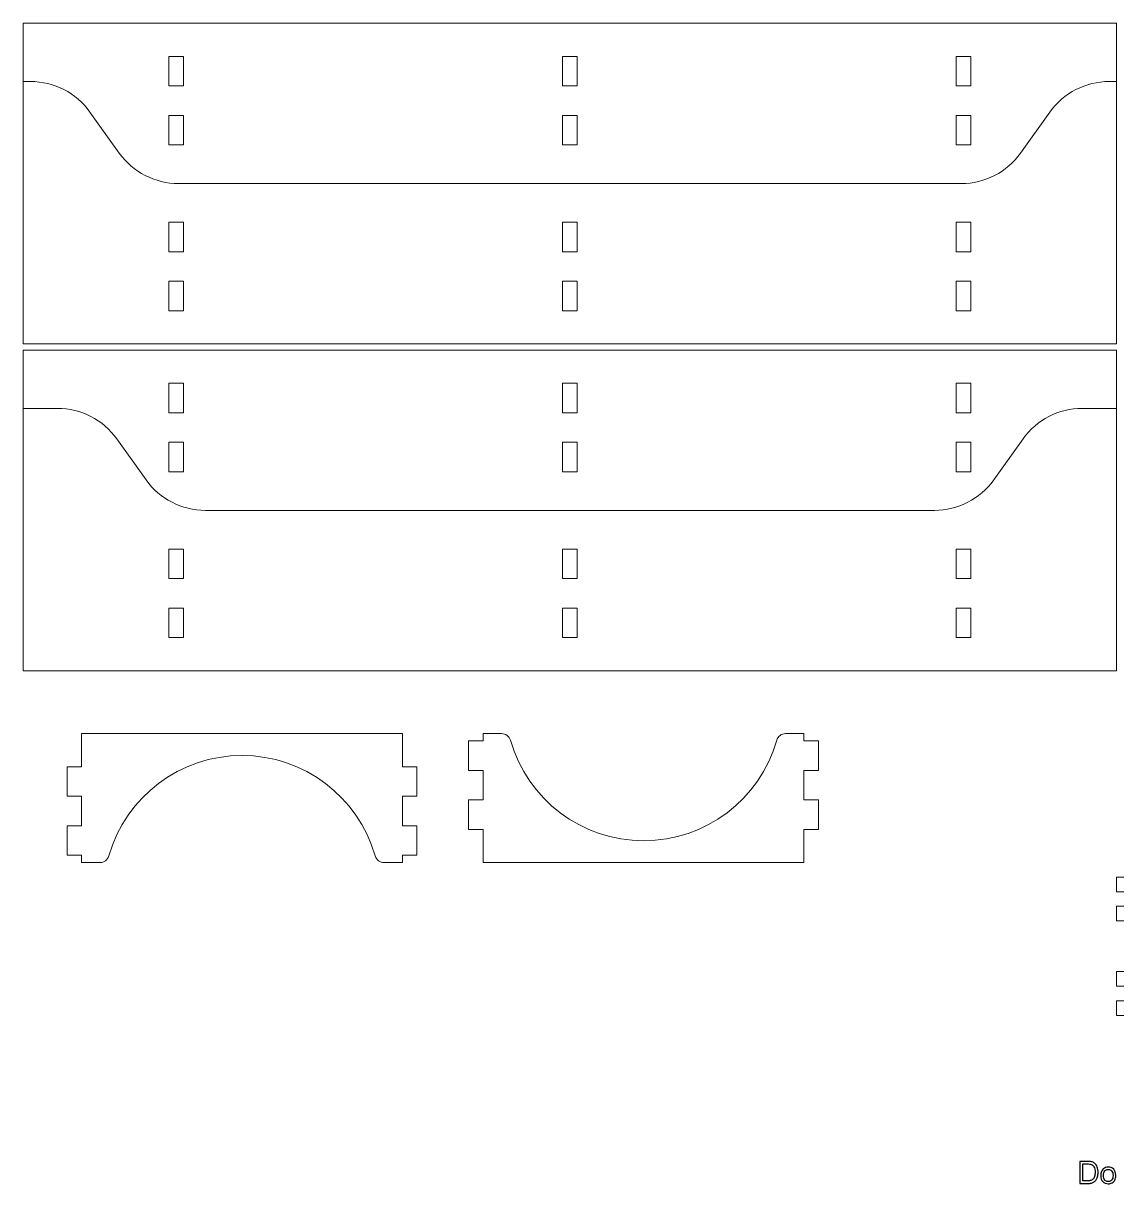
# Model space of a CAD drawing. Header units: millimetres. Extents: x -249 to 242, y -172 to 147.
# Drawn here: x -248.6 to 51.4, y -171.8 to 146.7 of the extents above; entities that cross this region are included whole.
import ezdxf

# ---------------------------------------------------------------- set-up
doc = ezdxf.new("R2010")
doc.units = ezdxf.units.MM
doc.header["$MEASUREMENT"] = 0
doc.layers.add('Layer 1', color=7, linetype='Continuous')

msp = doc.modelspace()

# ---------------------------------------------------------------- linework, layer by layer
at = {"layer": 'Layer 1', "color": 250, "lineweight": 20}
for points, knots in [([(-248.6448, 146.7038), (-248.6448, 146.7038), (51.3552, 146.7038), (51.3552, 146.7038), (51.3552, 146.7038), (51.3552, 146.7038), (51.3552, 130.7038), (51.3552, 130.7038), (51.3552, 130.7038), (51.3552, 130.7038), (51.3552, 58.7038), (51.3552, 58.7038), (51.3552, 58.7038), (51.3552, 58.7038), (-248.6448, 58.7038), (-248.6448, 58.7038), (-248.6448, 58.7038), (-248.6448, 58.7038), (-248.6448, 130.7038), (-248.6448, 130.7038), (-248.6448, 130.7038), (-248.6448, 130.7038), (-248.6448, 146.7038), (-248.6448, 146.7038)], [0, 0, 0, 0, 0.14285714, 0.14285714, 0.14285714, 0.14285714, 0.28571429, 0.28571429, 0.28571429, 0.28571429, 0.42857143, 0.42857143, 0.42857143, 0.42857143, 0.57142857, 0.57142857, 0.57142857, 0.57142857, 0.71428571, 0.71428571, 0.71428571, 0.71428571, 1, 1, 1, 1]), ([(-208.6448, 137.6038), (-208.6448, 137.6038), (-204.6448, 137.6038), (-204.6448, 137.6038), (-204.6448, 137.6038), (-204.6448, 137.6038), (-204.6448, 129.5038), (-204.6448, 129.5038), (-204.6448, 129.5038), (-204.6448, 129.5038), (-208.6448, 129.5038), (-208.6448, 129.5038), (-208.6448, 129.5038), (-208.6448, 129.5038), (-208.6448, 137.6038), (-208.6448, 137.6038)], [0, 0, 0, 0, 0.2, 0.2, 0.2, 0.2, 0.4, 0.4, 0.4, 0.4, 0.6, 0.6, 0.6, 0.6, 1, 1, 1, 1]), ([(-100.6448, 137.6038), (-100.6448, 137.6038), (-96.6448, 137.6038), (-96.6448, 137.6038), (-96.6448, 137.6038), (-96.6448, 137.6038), (-96.6448, 129.5038), (-96.6448, 129.5038), (-96.6448, 129.5038), (-96.6448, 129.5038), (-100.6448, 129.5038), (-100.6448, 129.5038), (-100.6448, 129.5038), (-100.6448, 129.5038), (-100.6448, 137.6038), (-100.6448, 137.6038)], [0, 0, 0, 0, 0.2, 0.2, 0.2, 0.2, 0.4, 0.4, 0.4, 0.4, 0.6, 0.6, 0.6, 0.6, 1, 1, 1, 1]), ([(7.3552, 137.6038), (7.3552, 137.6038), (11.3552, 137.6038), (11.3552, 137.6038), (11.3552, 137.6038), (11.3552, 137.6038), (11.3552, 129.5038), (11.3552, 129.5038), (11.3552, 129.5038), (11.3552, 129.5038), (7.3552, 129.5038), (7.3552, 129.5038), (7.3552, 129.5038), (7.3552, 129.5038), (7.3552, 137.6038), (7.3552, 137.6038)], [0, 0, 0, 0, 0.2, 0.2, 0.2, 0.2, 0.4, 0.4, 0.4, 0.4, 0.6, 0.6, 0.6, 0.6, 1, 1, 1, 1]), ([(-208.6448, 121.4038), (-208.6448, 121.4038), (-204.6448, 121.4038), (-204.6448, 121.4038), (-204.6448, 121.4038), (-204.6448, 121.4038), (-204.6448, 113.3038), (-204.6448, 113.3038), (-204.6448, 113.3038), (-204.6448, 113.3038), (-208.6448, 113.3038), (-208.6448, 113.3038), (-208.6448, 113.3038), (-208.6448, 113.3038), (-208.6448, 121.4038), (-208.6448, 121.4038)], [0, 0, 0, 0, 0.2, 0.2, 0.2, 0.2, 0.4, 0.4, 0.4, 0.4, 0.6, 0.6, 0.6, 0.6, 1, 1, 1, 1]), ([(-100.6448, 121.4038), (-100.6448, 121.4038), (-96.6448, 121.4038), (-96.6448, 121.4038), (-96.6448, 121.4038), (-96.6448, 121.4038), (-96.6448, 113.3038), (-96.6448, 113.3038), (-96.6448, 113.3038), (-96.6448, 113.3038), (-100.6448, 113.3038), (-100.6448, 113.3038), (-100.6448, 113.3038), (-100.6448, 113.3038), (-100.6448, 121.4038), (-100.6448, 121.4038)], [0, 0, 0, 0, 0.2, 0.2, 0.2, 0.2, 0.4, 0.4, 0.4, 0.4, 0.6, 0.6, 0.6, 0.6, 1, 1, 1, 1]), ([(7.3552, 121.4038), (7.3552, 121.4038), (11.3552, 121.4038), (11.3552, 121.4038), (11.3552, 121.4038), (11.3552, 121.4038), (11.3552, 113.3038), (11.3552, 113.3038), (11.3552, 113.3038), (11.3552, 113.3038), (7.3552, 113.3038), (7.3552, 113.3038), (7.3552, 113.3038), (7.3552, 113.3038), (7.3552, 121.4038), (7.3552, 121.4038)], [0, 0, 0, 0, 0.2, 0.2, 0.2, 0.2, 0.4, 0.4, 0.4, 0.4, 0.6, 0.6, 0.6, 0.6, 1, 1, 1, 1]), ([(-208.6448, 92.1038), (-208.6448, 92.1038), (-204.6448, 92.1038), (-204.6448, 92.1038), (-204.6448, 92.1038), (-204.6448, 92.1038), (-204.6448, 84.0038), (-204.6448, 84.0038), (-204.6448, 84.0038), (-204.6448, 84.0038), (-208.6448, 84.0038), (-208.6448, 84.0038), (-208.6448, 84.0038), (-208.6448, 84.0038), (-208.6448, 92.1038), (-208.6448, 92.1038)], [0, 0, 0, 0, 0.2, 0.2, 0.2, 0.2, 0.4, 0.4, 0.4, 0.4, 0.6, 0.6, 0.6, 0.6, 1, 1, 1, 1]), ([(-100.6448, 92.1038), (-100.6448, 92.1038), (-96.6448, 92.1038), (-96.6448, 92.1038), (-96.6448, 92.1038), (-96.6448, 92.1038), (-96.6448, 84.0038), (-96.6448, 84.0038), (-96.6448, 84.0038), (-96.6448, 84.0038), (-100.6448, 84.0038), (-100.6448, 84.0038), (-100.6448, 84.0038), (-100.6448, 84.0038), (-100.6448, 92.1038), (-100.6448, 92.1038)], [0, 0, 0, 0, 0.2, 0.2, 0.2, 0.2, 0.4, 0.4, 0.4, 0.4, 0.6, 0.6, 0.6, 0.6, 1, 1, 1, 1]), ([(7.3552, 92.1038), (7.3552, 92.1038), (11.3552, 92.1038), (11.3552, 92.1038), (11.3552, 92.1038), (11.3552, 92.1038), (11.3552, 84.0038), (11.3552, 84.0038), (11.3552, 84.0038), (11.3552, 84.0038), (7.3552, 84.0038), (7.3552, 84.0038), (7.3552, 84.0038), (7.3552, 84.0038), (7.3552, 92.1038), (7.3552, 92.1038)], [0, 0, 0, 0, 0.2, 0.2, 0.2, 0.2, 0.4, 0.4, 0.4, 0.4, 0.6, 0.6, 0.6, 0.6, 1, 1, 1, 1]), ([(-208.6448, 75.9038), (-208.6448, 75.9038), (-204.6448, 75.9038), (-204.6448, 75.9038), (-204.6448, 75.9038), (-204.6448, 75.9038), (-204.6448, 67.8038), (-204.6448, 67.8038), (-204.6448, 67.8038), (-204.6448, 67.8038), (-208.6448, 67.8038), (-208.6448, 67.8038), (-208.6448, 67.8038), (-208.6448, 67.8038), (-208.6448, 75.9038), (-208.6448, 75.9038)], [0, 0, 0, 0, 0.2, 0.2, 0.2, 0.2, 0.4, 0.4, 0.4, 0.4, 0.6, 0.6, 0.6, 0.6, 1, 1, 1, 1]), ([(-100.6448, 75.9038), (-100.6448, 75.9038), (-96.6448, 75.9038), (-96.6448, 75.9038), (-96.6448, 75.9038), (-96.6448, 75.9038), (-96.6448, 67.8038), (-96.6448, 67.8038), (-96.6448, 67.8038), (-96.6448, 67.8038), (-100.6448, 67.8038), (-100.6448, 67.8038), (-100.6448, 67.8038), (-100.6448, 67.8038), (-100.6448, 75.9038), (-100.6448, 75.9038)], [0, 0, 0, 0, 0.2, 0.2, 0.2, 0.2, 0.4, 0.4, 0.4, 0.4, 0.6, 0.6, 0.6, 0.6, 1, 1, 1, 1]), ([(7.3552, 75.9038), (7.3552, 75.9038), (11.3552, 75.9038), (11.3552, 75.9038), (11.3552, 75.9038), (11.3552, 75.9038), (11.3552, 67.8038), (11.3552, 67.8038), (11.3552, 67.8038), (11.3552, 67.8038), (7.3552, 67.8038), (7.3552, 67.8038), (7.3552, 67.8038), (7.3552, 67.8038), (7.3552, 75.9038), (7.3552, 75.9038)], [0, 0, 0, 0, 0.2, 0.2, 0.2, 0.2, 0.4, 0.4, 0.4, 0.4, 0.6, 0.6, 0.6, 0.6, 1, 1, 1, 1]), ([(-248.6448, 57.0088), (-248.6448, 57.0088), (51.3552, 57.0088), (51.3552, 57.0088), (51.3552, 57.0088), (51.3552, 57.0088), (51.3552, 41.0088), (51.3552, 41.0088), (51.3552, 41.0088), (51.3552, 41.0088), (51.3552, -30.9911), (51.3552, -30.9911), (51.3552, -30.9911), (51.3552, -30.9911), (-248.6448, -30.9911), (-248.6448, -30.9911), (-248.6448, -30.9911), (-248.6448, -30.9911), (-248.6448, 41.0088), (-248.6448, 41.0088), (-248.6448, 41.0088), (-248.6448, 41.0088), (-248.6448, 57.0088), (-248.6448, 57.0088)], [0, 0, 0, 0, 0.14285714, 0.14285714, 0.14285714, 0.14285714, 0.28571429, 0.28571429, 0.28571429, 0.28571429, 0.42857143, 0.42857143, 0.42857143, 0.42857143, 0.57142857, 0.57142857, 0.57142857, 0.57142857, 0.71428571, 0.71428571, 0.71428571, 0.71428571, 1, 1, 1, 1]), ([(-208.6448, 47.9088), (-208.6448, 47.9088), (-204.6448, 47.9088), (-204.6448, 47.9088), (-204.6448, 47.9088), (-204.6448, 47.9088), (-204.6448, 39.8088), (-204.6448, 39.8088), (-204.6448, 39.8088), (-204.6448, 39.8088), (-208.6448, 39.8088), (-208.6448, 39.8088), (-208.6448, 39.8088), (-208.6448, 39.8088), (-208.6448, 47.9088), (-208.6448, 47.9088)], [0, 0, 0, 0, 0.2, 0.2, 0.2, 0.2, 0.4, 0.4, 0.4, 0.4, 0.6, 0.6, 0.6, 0.6, 1, 1, 1, 1]), ([(-100.6448, 47.9088), (-100.6448, 47.9088), (-96.6448, 47.9088), (-96.6448, 47.9088), (-96.6448, 47.9088), (-96.6448, 47.9088), (-96.6448, 39.8088), (-96.6448, 39.8088), (-96.6448, 39.8088), (-96.6448, 39.8088), (-100.6448, 39.8088), (-100.6448, 39.8088), (-100.6448, 39.8088), (-100.6448, 39.8088), (-100.6448, 47.9088), (-100.6448, 47.9088)], [0, 0, 0, 0, 0.2, 0.2, 0.2, 0.2, 0.4, 0.4, 0.4, 0.4, 0.6, 0.6, 0.6, 0.6, 1, 1, 1, 1]), ([(7.3552, 47.9088), (7.3552, 47.9088), (11.3552, 47.9088), (11.3552, 47.9088), (11.3552, 47.9088), (11.3552, 47.9088), (11.3552, 39.8088), (11.3552, 39.8088), (11.3552, 39.8088), (11.3552, 39.8088), (7.3552, 39.8088), (7.3552, 39.8088), (7.3552, 39.8088), (7.3552, 39.8088), (7.3552, 47.9088), (7.3552, 47.9088)], [0, 0, 0, 0, 0.2, 0.2, 0.2, 0.2, 0.4, 0.4, 0.4, 0.4, 0.6, 0.6, 0.6, 0.6, 1, 1, 1, 1]), ([(-208.6448, 31.7088), (-208.6448, 31.7088), (-204.6448, 31.7088), (-204.6448, 31.7088), (-204.6448, 31.7088), (-204.6448, 31.7088), (-204.6448, 23.6088), (-204.6448, 23.6088), (-204.6448, 23.6088), (-204.6448, 23.6088), (-208.6448, 23.6088), (-208.6448, 23.6088), (-208.6448, 23.6088), (-208.6448, 23.6088), (-208.6448, 31.7088), (-208.6448, 31.7088)], [0, 0, 0, 0, 0.2, 0.2, 0.2, 0.2, 0.4, 0.4, 0.4, 0.4, 0.6, 0.6, 0.6, 0.6, 1, 1, 1, 1]), ([(-96.6448, 31.7088), (-96.6448, 31.7088), (-96.6448, 23.6088), (-96.6448, 23.6088), (-96.6448, 23.6088), (-96.6448, 23.6088), (-100.6448, 23.6088), (-100.6448, 23.6088), (-100.6448, 23.6088), (-100.6448, 23.6088), (-100.6448, 31.7088), (-100.6448, 31.7088), (-100.6448, 31.7088), (-100.6448, 31.7088), (-96.6448, 31.7088), (-96.6448, 31.7088)], [0, 0, 0, 0, 0.2, 0.2, 0.2, 0.2, 0.4, 0.4, 0.4, 0.4, 0.6, 0.6, 0.6, 0.6, 1, 1, 1, 1]), ([(7.3552, 31.7088), (7.3552, 31.7088), (11.3552, 31.7088), (11.3552, 31.7088), (11.3552, 31.7088), (11.3552, 31.7088), (11.3552, 23.6088), (11.3552, 23.6088), (11.3552, 23.6088), (11.3552, 23.6088), (7.3552, 23.6088), (7.3552, 23.6088), (7.3552, 23.6088), (7.3552, 23.6088), (7.3552, 31.7088), (7.3552, 31.7088)], [0, 0, 0, 0, 0.2, 0.2, 0.2, 0.2, 0.4, 0.4, 0.4, 0.4, 0.6, 0.6, 0.6, 0.6, 1, 1, 1, 1]), ([(-208.6448, 2.4088), (-208.6448, 2.4088), (-204.6448, 2.4088), (-204.6448, 2.4088), (-204.6448, 2.4088), (-204.6448, 2.4088), (-204.6448, -5.6912), (-204.6448, -5.6912), (-204.6448, -5.6912), (-204.6448, -5.6912), (-208.6448, -5.6912), (-208.6448, -5.6912), (-208.6448, -5.6912), (-208.6448, -5.6912), (-208.6448, 2.4088), (-208.6448, 2.4088)], [0, 0, 0, 0, 0.2, 0.2, 0.2, 0.2, 0.4, 0.4, 0.4, 0.4, 0.6, 0.6, 0.6, 0.6, 1, 1, 1, 1]), ([(-100.6448, 2.4088), (-100.6448, 2.4088), (-96.6448, 2.4088), (-96.6448, 2.4088), (-96.6448, 2.4088), (-96.6448, 2.4088), (-96.6448, -5.6912), (-96.6448, -5.6912), (-96.6448, -5.6912), (-96.6448, -5.6912), (-100.6448, -5.6912), (-100.6448, -5.6912), (-100.6448, -5.6912), (-100.6448, -5.6912), (-100.6448, 2.4088), (-100.6448, 2.4088)], [0, 0, 0, 0, 0.2, 0.2, 0.2, 0.2, 0.4, 0.4, 0.4, 0.4, 0.6, 0.6, 0.6, 0.6, 1, 1, 1, 1]), ([(7.3552, 2.4088), (7.3552, 2.4088), (11.3552, 2.4088), (11.3552, 2.4088), (11.3552, 2.4088), (11.3552, 2.4088), (11.3552, -5.6912), (11.3552, -5.6912), (11.3552, -5.6912), (11.3552, -5.6912), (7.3552, -5.6912), (7.3552, -5.6912), (7.3552, -5.6912), (7.3552, -5.6912), (7.3552, 2.4088), (7.3552, 2.4088)], [0, 0, 0, 0, 0.2, 0.2, 0.2, 0.2, 0.4, 0.4, 0.4, 0.4, 0.6, 0.6, 0.6, 0.6, 1, 1, 1, 1]), ([(-208.6448, -13.7912), (-208.6448, -13.7912), (-204.6448, -13.7912), (-204.6448, -13.7912), (-204.6448, -13.7912), (-204.6448, -13.7912), (-204.6448, -21.8912), (-204.6448, -21.8912), (-204.6448, -21.8912), (-204.6448, -21.8912), (-208.6448, -21.8912), (-208.6448, -21.8912), (-208.6448, -21.8912), (-208.6448, -21.8912), (-208.6448, -13.7912), (-208.6448, -13.7912)], [0, 0, 0, 0, 0.2, 0.2, 0.2, 0.2, 0.4, 0.4, 0.4, 0.4, 0.6, 0.6, 0.6, 0.6, 1, 1, 1, 1]), ([(-100.6448, -13.7912), (-100.6448, -13.7912), (-96.6448, -13.7912), (-96.6448, -13.7912), (-96.6448, -13.7912), (-96.6448, -13.7912), (-96.6448, -21.8912), (-96.6448, -21.8912), (-96.6448, -21.8912), (-96.6448, -21.8912), (-100.6448, -21.8912), (-100.6448, -21.8912), (-100.6448, -21.8912), (-100.6448, -21.8912), (-100.6448, -13.7912), (-100.6448, -13.7912)], [0, 0, 0, 0, 0.2, 0.2, 0.2, 0.2, 0.4, 0.4, 0.4, 0.4, 0.6, 0.6, 0.6, 0.6, 1, 1, 1, 1]), ([(7.3552, -13.7912), (7.3552, -13.7912), (11.3552, -13.7912), (11.3552, -13.7912), (11.3552, -13.7912), (11.3552, -13.7912), (11.3552, -21.8912), (11.3552, -21.8912), (11.3552, -21.8912), (11.3552, -21.8912), (7.3552, -21.8912), (7.3552, -21.8912), (7.3552, -21.8912), (7.3552, -21.8912), (7.3552, -13.7912), (7.3552, -13.7912)], [0, 0, 0, 0, 0.2, 0.2, 0.2, 0.2, 0.4, 0.4, 0.4, 0.4, 0.6, 0.6, 0.6, 0.6, 1, 1, 1, 1]), ([(-232.6103, -48.2462), (-232.6103, -48.2462), (-144.6103, -48.2462), (-144.6103, -48.2462), (-144.6103, -48.2462), (-144.6103, -48.2462), (-144.6103, -57.3462), (-144.6103, -57.3462), (-144.6103, -57.3462), (-144.6103, -57.3462), (-140.6103, -57.3462), (-140.6103, -57.3462), (-140.6103, -57.3462), (-140.6103, -57.3462), (-140.6103, -65.4462), (-140.6103, -65.4462), (-140.6103, -65.4462), (-140.6103, -65.4462), (-144.6103, -65.4462), (-144.6103, -65.4462), (-144.6103, -65.4462), (-144.6103, -65.4462), (-144.6103, -73.5462), (-144.6103, -73.5462), (-144.6103, -73.5462), (-144.6103, -73.5462), (-140.6103, -73.5462), (-140.6103, -73.5462), (-140.6103, -73.5462), (-140.6103, -73.5462), (-140.6103, -81.6462), (-140.6103, -81.6462), (-140.6103, -81.6462), (-140.6103, -81.6462), (-144.6103, -81.6462), (-144.6103, -81.6462), (-144.6103, -81.6462), (-144.6103, -81.6462), (-144.6103, -83.6462), (-144.6103, -83.6462), (-144.6103, -83.6462), (-144.6103, -83.6462), (-149.6611, -83.6462), (-149.6611, -83.6462), (-149.6611, -83.6462), (-150.7779, -83.6462), (-151.7592, -82.9055), (-152.0653, -81.8314), (-152.0653, -81.8314), (-156.7179, -65.5057), (-171.6345, -54.2462), (-188.6103, -54.2462), (-188.6103, -54.2462), (-205.586, -54.2462), (-220.5026, -65.5057), (-225.1552, -81.8314), (-225.1552, -81.8314), (-225.4613, -82.9055), (-226.4426, -83.6462), (-227.5595, -83.6462), (-227.5595, -83.6462), (-227.5595, -83.6462), (-232.6103, -83.6462), (-232.6103, -83.6462), (-232.6103, -83.6462), (-232.6103, -83.6462), (-232.6103, -81.6462), (-232.6103, -81.6462), (-232.6103, -81.6462), (-232.6103, -81.6462), (-236.6103, -81.6462), (-236.6103, -81.6462), (-236.6103, -81.6462), (-236.6103, -81.6462), (-236.6103, -73.5462), (-236.6103, -73.5462), (-236.6103, -73.5462), (-236.6103, -73.5462), (-232.6103, -73.5462), (-232.6103, -73.5462), (-232.6103, -73.5462), (-232.6103, -73.5462), (-232.6103, -65.4462), (-232.6103, -65.4462), (-232.6103, -65.4462), (-232.6103, -65.4462), (-236.6103, -65.4462), (-236.6103, -65.4462), (-236.6103, -65.4462), (-236.6103, -65.4462), (-236.6103, -57.3462), (-236.6103, -57.3462), (-236.6103, -57.3462), (-236.6103, -57.3462), (-232.6103, -57.3462), (-232.6103, -57.3462), (-232.6103, -57.3462), (-232.6103, -57.3462), (-232.6103, -48.2462), (-232.6103, -48.2462)], [0, 0, 0, 0, 0.03846154, 0.03846154, 0.03846154, 0.03846154, 0.07692308, 0.07692308, 0.07692308, 0.07692308, 0.11538462, 0.11538462, 0.11538462, 0.11538462, 0.15384615, 0.15384615, 0.15384615, 0.15384615, 0.19230769, 0.19230769, 0.19230769, 0.19230769, 0.23076923, 0.23076923, 0.23076923, 0.23076923, 0.26923077, 0.26923077, 0.26923077, 0.26923077, 0.30769231, 0.30769231, 0.30769231, 0.30769231, 0.34615385, 0.34615385, 0.34615385, 0.34615385, 0.38461538, 0.38461538, 0.38461538, 0.38461538, 0.42307692, 0.42307692, 0.42307692, 0.42307692, 0.46153846, 0.46153846, 0.46153846, 0.46153846, 0.5, 0.5, 0.5, 0.5, 0.53846154, 0.53846154, 0.53846154, 0.53846154, 0.57692308, 0.57692308, 0.57692308, 0.57692308, 0.61538462, 0.61538462, 0.61538462, 0.61538462, 0.65384615, 0.65384615, 0.65384615, 0.65384615, 0.69230769, 0.69230769, 0.69230769, 0.69230769, 0.73076923, 0.73076923, 0.73076923, 0.73076923, 0.76923077, 0.76923077, 0.76923077, 0.76923077, 0.80769231, 0.80769231, 0.80769231, 0.80769231, 0.84615385, 0.84615385, 0.84615385, 0.84615385, 0.88461538, 0.88461538, 0.88461538, 0.88461538, 0.92307692, 0.92307692, 0.92307692, 0.92307692, 1, 1, 1, 1]), ([(-114.9647, -50.061), (-110.3121, -66.3867), (-95.3955, -77.6462), (-78.4198, -77.6462), (-78.4198, -77.6462), (-61.444, -77.6462), (-46.5274, -66.3867), (-41.8748, -50.061), (-41.8748, -50.061), (-41.5687, -48.987), (-40.5874, -48.2462), (-39.4706, -48.2462), (-39.4706, -48.2462), (-39.4706, -48.2462), (-34.4198, -48.2462), (-34.4198, -48.2462), (-34.4198, -48.2462), (-34.4198, -48.2462), (-34.4198, -50.2462), (-34.4198, -50.2462), (-34.4198, -50.2462), (-34.4198, -50.2462), (-30.4198, -50.2462), (-30.4198, -50.2462), (-30.4198, -50.2462), (-30.4198, -50.2462), (-30.4198, -58.3462), (-30.4198, -58.3462), (-30.4198, -58.3462), (-30.4198, -58.3462), (-34.4198, -58.3462), (-34.4198, -58.3462), (-34.4198, -58.3462), (-34.4198, -58.3462), (-34.4198, -66.4462), (-34.4198, -66.4462), (-34.4198, -66.4462), (-34.4198, -66.4462), (-30.4198, -66.4462), (-30.4198, -66.4462), (-30.4198, -66.4462), (-30.4198, -66.4462), (-30.4198, -74.5462), (-30.4198, -74.5462), (-30.4198, -74.5462), (-30.4198, -74.5462), (-34.4198, -74.5462), (-34.4198, -74.5462), (-34.4198, -74.5462), (-34.4198, -74.5462), (-34.4198, -83.6462), (-34.4198, -83.6462), (-34.4198, -83.6462), (-34.4198, -83.6462), (-122.4198, -83.6462), (-122.4198, -83.6462), (-122.4198, -83.6462), (-122.4198, -83.6462), (-122.4198, -74.5462), (-122.4198, -74.5462), (-122.4198, -74.5462), (-122.4198, -74.5462), (-126.4198, -74.5462), (-126.4198, -74.5462), (-126.4198, -74.5462), (-126.4198, -74.5462), (-126.4198, -66.4462), (-126.4198, -66.4462), (-126.4198, -66.4462), (-126.4198, -66.4462), (-122.4198, -66.4462), (-122.4198, -66.4462), (-122.4198, -66.4462), (-122.4198, -66.4462), (-122.4198, -58.3462), (-122.4198, -58.3462), (-122.4198, -58.3462), (-122.4198, -58.3462), (-126.4198, -58.3462), (-126.4198, -58.3462), (-126.4198, -58.3462), (-126.4198, -58.3462), (-126.4198, -50.2462), (-126.4198, -50.2462), (-126.4198, -50.2462), (-126.4198, -50.2462), (-122.4198, -50.2462), (-122.4198, -50.2462), (-122.4198, -50.2462), (-122.4198, -50.2462), (-122.4198, -48.2462), (-122.4198, -48.2462), (-122.4198, -48.2462), (-122.4198, -48.2462), (-117.369, -48.2462), (-117.369, -48.2462), (-117.369, -48.2462), (-116.2521, -48.2462), (-115.2708, -48.987), (-114.9647, -50.061)], [0, 0, 0, 0, 0.03846154, 0.03846154, 0.03846154, 0.03846154, 0.07692308, 0.07692308, 0.07692308, 0.07692308, 0.11538462, 0.11538462, 0.11538462, 0.11538462, 0.15384615, 0.15384615, 0.15384615, 0.15384615, 0.19230769, 0.19230769, 0.19230769, 0.19230769, 0.23076923, 0.23076923, 0.23076923, 0.23076923, 0.26923077, 0.26923077, 0.26923077, 0.26923077, 0.30769231, 0.30769231, 0.30769231, 0.30769231, 0.34615385, 0.34615385, 0.34615385, 0.34615385, 0.38461538, 0.38461538, 0.38461538, 0.38461538, 0.42307692, 0.42307692, 0.42307692, 0.42307692, 0.46153846, 0.46153846, 0.46153846, 0.46153846, 0.5, 0.5, 0.5, 0.5, 0.53846154, 0.53846154, 0.53846154, 0.53846154, 0.57692308, 0.57692308, 0.57692308, 0.57692308, 0.61538462, 0.61538462, 0.61538462, 0.61538462, 0.65384615, 0.65384615, 0.65384615, 0.65384615, 0.69230769, 0.69230769, 0.69230769, 0.69230769, 0.73076923, 0.73076923, 0.73076923, 0.73076923, 0.76923077, 0.76923077, 0.76923077, 0.76923077, 0.80769231, 0.80769231, 0.80769231, 0.80769231, 0.84615385, 0.84615385, 0.84615385, 0.84615385, 0.88461538, 0.88461538, 0.88461538, 0.88461538, 0.92307692, 0.92307692, 0.92307692, 0.92307692, 1, 1, 1, 1]), ([(63.3552, -83.6462), (63.3552, -83.6462), (67.3552, -83.6462), (67.3552, -83.6462), (67.3552, -83.6462), (67.3552, -83.6462), (67.3552, -87.6462), (67.3552, -87.6462), (67.3552, -87.6462), (67.3552, -87.6462), (71.3552, -87.6462), (71.3552, -87.6462), (71.3552, -87.6462), (71.3552, -87.6462), (71.3552, -83.6462), (71.3552, -83.6462), (71.3552, -83.6462), (71.3552, -83.6462), (75.3552, -83.6462), (75.3552, -83.6462), (75.3552, -83.6462), (75.3552, -83.6462), (75.3552, -87.6462), (75.3552, -87.6462), (75.3552, -87.6462), (75.3552, -87.6462), (79.3552, -87.6462), (79.3552, -87.6462), (79.3552, -87.6462), (79.3552, -87.6462), (79.3552, -83.6462), (79.3552, -83.6462), (79.3552, -83.6462), (79.3552, -83.6462), (83.3552, -83.6462), (83.3552, -83.6462), (83.3552, -83.6462), (83.3552, -83.6462), (83.3552, -87.6462), (83.3552, -87.6462), (83.3552, -87.6462), (83.3552, -87.6462), (87.3552, -87.6462), (87.3552, -87.6462), (87.3552, -87.6462), (87.3552, -87.6462), (87.3552, -83.6462), (87.3552, -83.6462), (87.3552, -83.6462), (87.3552, -83.6462), (91.3552, -83.6462), (91.3552, -83.6462), (91.3552, -83.6462), (91.3552, -83.6462), (91.3552, -87.6462), (91.3552, -87.6462), (91.3552, -87.6462), (91.3552, -87.6462), (95.3552, -87.6462), (95.3552, -87.6462), (95.3552, -87.6462), (95.3552, -87.6462), (95.3552, -83.6462), (95.3552, -83.6462), (95.3552, -83.6462), (95.3552, -83.6462), (99.3552, -83.6462), (99.3552, -83.6462), (99.3552, -83.6462), (99.3552, -83.6462), (99.3552, -87.6462), (99.3552, -87.6462), (99.3552, -87.6462), (99.3552, -87.6462), (103.3552, -87.6462), (103.3552, -87.6462), (103.3552, -87.6462), (103.3552, -87.6462), (103.3552, -83.6462), (103.3552, -83.6462), (103.3552, -83.6462), (103.3552, -83.6462), (107.3552, -83.6462), (107.3552, -83.6462), (107.3552, -83.6462), (107.3552, -83.6462), (107.3552, -87.6462), (107.3552, -87.6462), (107.3552, -87.6462), (107.3552, -87.6462), (111.3552, -87.6462), (111.3552, -87.6462), (111.3552, -87.6462), (111.3552, -87.6462), (111.3552, -83.6462), (111.3552, -83.6462), (111.3552, -83.6462), (111.3552, -83.6462), (115.3552, -83.6462), (115.3552, -83.6462), (115.3552, -83.6462), (115.3552, -83.6462), (115.3552, -87.6462), (115.3552, -87.6462), (115.3552, -87.6462), (115.3552, -87.6462), (119.3552, -87.6462), (119.3552, -87.6462), (119.3552, -87.6462), (119.3552, -87.6462), (119.3552, -83.6462), (119.3552, -83.6462), (119.3552, -83.6462), (119.3552, -83.6462), (123.3552, -83.6462), (123.3552, -83.6462), (123.3552, -83.6462), (123.3552, -83.6462), (123.3552, -87.6462), (123.3552, -87.6462), (123.3552, -87.6462), (123.3552, -87.6462), (127.3552, -87.6462), (127.3552, -87.6462), (127.3552, -87.6462), (127.3552, -87.6462), (127.3552, -83.6462), (127.3552, -83.6462), (127.3552, -83.6462), (127.3552, -83.6462), (131.3552, -83.6462), (131.3552, -83.6462), (131.3552, -83.6462), (131.3552, -83.6462), (131.3552, -87.6462), (131.3552, -87.6462), (131.3552, -87.6462), (131.3552, -87.6462), (135.3552, -87.6462), (135.3552, -87.6462), (135.3552, -87.6462), (135.3552, -87.6462), (135.3552, -83.6462), (135.3552, -83.6462), (135.3552, -83.6462), (135.3552, -83.6462), (139.3552, -83.6462), (139.3552, -83.6462), (139.3552, -83.6462), (139.3552, -83.6462), (139.3552, -87.6462), (139.3552, -87.6462), (139.3552, -87.6462), (139.3552, -87.6462), (143.3552, -87.6462), (143.3552, -87.6462), (143.3552, -87.6462), (143.3552, -87.6462), (143.3552, -83.6462), (143.3552, -83.6462), (143.3552, -83.6462), (143.3552, -83.6462), (147.3552, -83.6462), (147.3552, -83.6462), (147.3552, -83.6462), (147.3552, -83.6462), (147.3552, -87.6462), (147.3552, -87.6462), (147.3552, -87.6462), (147.3552, -87.6462), (151.3552, -87.6462), (151.3552, -87.6462), (151.3552, -87.6462), (151.3552, -87.6462), (151.3552, -83.6462), (151.3552, -83.6462), (151.3552, -83.6462), (151.3552, -83.6462), (155.3552, -83.6462), (155.3552, -83.6462), (155.3552, -83.6462), (155.3552, -83.6462), (155.3552, -87.6462), (155.3552, -87.6462), (155.3552, -87.6462), (155.3552, -87.6462), (155.3552, -91.6462), (155.3552, -91.6462), (155.3552, -91.6462), (155.3552, -91.6462), (151.3552, -91.6462), (151.3552, -91.6462), (151.3552, -91.6462), (151.3552, -91.6462), (151.3552, -95.6462), (151.3552, -95.6462), (151.3552, -95.6462), (151.3552, -95.6462), (155.3552, -95.6462), (155.3552, -95.6462), (155.3552, -95.6462), (155.3552, -95.6462), (155.3552, -99.6462), (155.3552, -99.6462), (155.3552, -99.6462), (155.3552, -99.6462), (151.3552, -99.6462), (151.3552, -99.6462), (151.3552, -99.6462), (151.3552, -99.6462), (151.3552, -103.6462), (151.3552, -103.6462), (151.3552, -103.6462), (151.3552, -103.6462), (55.3552, -103.6462), (55.3552, -103.6462), (55.3552, -103.6462), (55.3552, -103.6462), (55.3552, -99.6462), (55.3552, -99.6462), (55.3552, -99.6462), (55.3552, -99.6462), (51.3552, -99.6462), (51.3552, -99.6462), (51.3552, -99.6462), (51.3552, -99.6462), (51.3552, -95.6462), (51.3552, -95.6462), (51.3552, -95.6462), (51.3552, -95.6462), (55.3552, -95.6462), (55.3552, -95.6462), (55.3552, -95.6462), (55.3552, -95.6462), (55.3552, -91.6462), (55.3552, -91.6462), (55.3552, -91.6462), (55.3552, -91.6462), (51.3552, -91.6462), (51.3552, -91.6462), (51.3552, -91.6462), (51.3552, -91.6462), (51.3552, -87.6462), (51.3552, -87.6462), (51.3552, -87.6462), (51.3552, -87.6462), (55.3552, -87.6462), (55.3552, -87.6462), (55.3552, -87.6462), (55.3552, -87.6462), (55.3552, -83.6462), (55.3552, -83.6462), (55.3552, -83.6462), (55.3552, -83.6462), (59.3552, -83.6462), (59.3552, -83.6462), (59.3552, -83.6462), (59.3552, -83.6462), (59.3552, -87.6462), (59.3552, -87.6462), (59.3552, -87.6462), (59.3552, -87.6462), (63.3552, -87.6462), (63.3552, -87.6462), (63.3552, -87.6462), (63.3552, -87.6462), (63.3552, -83.6462), (63.3552, -83.6462)], [0, 0, 0, 0, 0.01470588, 0.01470588, 0.01470588, 0.01470588, 0.02941176, 0.02941176, 0.02941176, 0.02941176, 0.04411765, 0.04411765, 0.04411765, 0.04411765, 0.05882353, 0.05882353, 0.05882353, 0.05882353, 0.07352941, 0.07352941, 0.07352941, 0.07352941, 0.08823529, 0.08823529, 0.08823529, 0.08823529, 0.10294118, 0.10294118, 0.10294118, 0.10294118, 0.11764706, 0.11764706, 0.11764706, 0.11764706, 0.13235294, 0.13235294, 0.13235294, 0.13235294, 0.14705882, 0.14705882, 0.14705882, 0.14705882, 0.16176471, 0.16176471, 0.16176471, 0.16176471, 0.17647059, 0.17647059, 0.17647059, 0.17647059, 0.19117647, 0.19117647, 0.19117647, 0.19117647, 0.20588235, 0.20588235, 0.20588235, 0.20588235, 0.22058824, 0.22058824, 0.22058824, 0.22058824, 0.23529412, 0.23529412, 0.23529412, 0.23529412, 0.25, 0.25, 0.25, 0.25, 0.26470588, 0.26470588, 0.26470588, 0.26470588, 0.27941176, 0.27941176, 0.27941176, 0.27941176, 0.29411765, 0.29411765, 0.29411765, 0.29411765, 0.30882353, 0.30882353, 0.30882353, 0.30882353, 0.32352941, 0.32352941, 0.32352941, 0.32352941, 0.33823529, 0.33823529, 0.33823529, 0.33823529, 0.35294118, 0.35294118, 0.35294118, 0.35294118, 0.36764706, 0.36764706, 0.36764706, 0.36764706, 0.38235294, 0.38235294, 0.38235294, 0.38235294, 0.39705882, 0.39705882, 0.39705882, 0.39705882, 0.41176471, 0.41176471, 0.41176471, 0.41176471, 0.42647059, 0.42647059, 0.42647059, 0.42647059, 0.44117647, 0.44117647, 0.44117647, 0.44117647, 0.45588235, 0.45588235, 0.45588235, 0.45588235, 0.47058824, 0.47058824, 0.47058824, 0.47058824, 0.48529412, 0.48529412, 0.48529412, 0.48529412, 0.5, 0.5, 0.5, 0.5, 0.51470588, 0.51470588, 0.51470588, 0.51470588, 0.52941176, 0.52941176, 0.52941176, 0.52941176, 0.54411765, 0.54411765, 0.54411765, 0.54411765, 0.55882353, 0.55882353, 0.55882353, 0.55882353, 0.57352941, 0.57352941, 0.57352941, 0.57352941, 0.58823529, 0.58823529, 0.58823529, 0.58823529, 0.60294118, 0.60294118, 0.60294118, 0.60294118, 0.61764706, 0.61764706, 0.61764706, 0.61764706, 0.63235294, 0.63235294, 0.63235294, 0.63235294, 0.64705882, 0.64705882, 0.64705882, 0.64705882, 0.66176471, 0.66176471, 0.66176471, 0.66176471, 0.67647059, 0.67647059, 0.67647059, 0.67647059, 0.69117647, 0.69117647, 0.69117647, 0.69117647, 0.70588235, 0.70588235, 0.70588235, 0.70588235, 0.72058824, 0.72058824, 0.72058824, 0.72058824, 0.73529412, 0.73529412, 0.73529412, 0.73529412, 0.75, 0.75, 0.75, 0.75, 0.76470588, 0.76470588, 0.76470588, 0.76470588, 0.77941176, 0.77941176, 0.77941176, 0.77941176, 0.79411765, 0.79411765, 0.79411765, 0.79411765, 0.80882353, 0.80882353, 0.80882353, 0.80882353, 0.82352941, 0.82352941, 0.82352941, 0.82352941, 0.83823529, 0.83823529, 0.83823529, 0.83823529, 0.85294118, 0.85294118, 0.85294118, 0.85294118, 0.86764706, 0.86764706, 0.86764706, 0.86764706, 0.88235294, 0.88235294, 0.88235294, 0.88235294, 0.89705882, 0.89705882, 0.89705882, 0.89705882, 0.91176471, 0.91176471, 0.91176471, 0.91176471, 0.92647059, 0.92647059, 0.92647059, 0.92647059, 0.94117647, 0.94117647, 0.94117647, 0.94117647, 0.95588235, 0.95588235, 0.95588235, 0.95588235, 0.97058824, 0.97058824, 0.97058824, 0.97058824, 1, 1, 1, 1]), ([(63.3552, -109.5754), (63.3552, -109.5754), (67.3552, -109.5754), (67.3552, -109.5754), (67.3552, -109.5754), (67.3552, -109.5754), (67.3552, -113.5754), (67.3552, -113.5754), (67.3552, -113.5754), (67.3552, -113.5754), (71.3552, -113.5754), (71.3552, -113.5754), (71.3552, -113.5754), (71.3552, -113.5754), (71.3552, -109.5754), (71.3552, -109.5754), (71.3552, -109.5754), (71.3552, -109.5754), (75.3552, -109.5754), (75.3552, -109.5754), (75.3552, -109.5754), (75.3552, -109.5754), (75.3552, -113.5754), (75.3552, -113.5754), (75.3552, -113.5754), (75.3552, -113.5754), (79.3552, -113.5754), (79.3552, -113.5754), (79.3552, -113.5754), (79.3552, -113.5754), (79.3552, -109.5754), (79.3552, -109.5754), (79.3552, -109.5754), (79.3552, -109.5754), (83.3552, -109.5754), (83.3552, -109.5754), (83.3552, -109.5754), (83.3552, -109.5754), (83.3552, -113.5754), (83.3552, -113.5754), (83.3552, -113.5754), (83.3552, -113.5754), (87.3552, -113.5754), (87.3552, -113.5754), (87.3552, -113.5754), (87.3552, -113.5754), (87.3552, -109.5754), (87.3552, -109.5754), (87.3552, -109.5754), (87.3552, -109.5754), (91.3552, -109.5754), (91.3552, -109.5754), (91.3552, -109.5754), (91.3552, -109.5754), (91.3552, -113.5754), (91.3552, -113.5754), (91.3552, -113.5754), (91.3552, -113.5754), (95.3552, -113.5754), (95.3552, -113.5754), (95.3552, -113.5754), (95.3552, -113.5754), (95.3552, -109.5754), (95.3552, -109.5754), (95.3552, -109.5754), (95.3552, -109.5754), (99.3552, -109.5754), (99.3552, -109.5754), (99.3552, -109.5754), (99.3552, -109.5754), (99.3552, -113.5754), (99.3552, -113.5754), (99.3552, -113.5754), (99.3552, -113.5754), (103.3552, -113.5754), (103.3552, -113.5754), (103.3552, -113.5754), (103.3552, -113.5754), (103.3552, -109.5754), (103.3552, -109.5754), (103.3552, -109.5754), (103.3552, -109.5754), (107.3552, -109.5754), (107.3552, -109.5754), (107.3552, -109.5754), (107.3552, -109.5754), (107.3552, -113.5754), (107.3552, -113.5754), (107.3552, -113.5754), (107.3552, -113.5754), (111.3552, -113.5754), (111.3552, -113.5754), (111.3552, -113.5754), (111.3552, -113.5754), (111.3552, -109.5754), (111.3552, -109.5754), (111.3552, -109.5754), (111.3552, -109.5754), (115.3552, -109.5754), (115.3552, -109.5754), (115.3552, -109.5754), (115.3552, -109.5754), (115.3552, -113.5754), (115.3552, -113.5754), (115.3552, -113.5754), (115.3552, -113.5754), (119.3552, -113.5754), (119.3552, -113.5754), (119.3552, -113.5754), (119.3552, -113.5754), (119.3552, -109.5754), (119.3552, -109.5754), (119.3552, -109.5754), (119.3552, -109.5754), (123.3552, -109.5754), (123.3552, -109.5754), (123.3552, -109.5754), (123.3552, -109.5754), (123.3552, -113.5754), (123.3552, -113.5754), (123.3552, -113.5754), (123.3552, -113.5754), (127.3552, -113.5754), (127.3552, -113.5754), (127.3552, -113.5754), (127.3552, -113.5754), (127.3552, -109.5754), (127.3552, -109.5754), (127.3552, -109.5754), (127.3552, -109.5754), (131.3552, -109.5754), (131.3552, -109.5754), (131.3552, -109.5754), (131.3552, -109.5754), (131.3552, -113.5754), (131.3552, -113.5754), (131.3552, -113.5754), (131.3552, -113.5754), (135.3552, -113.5754), (135.3552, -113.5754), (135.3552, -113.5754), (135.3552, -113.5754), (135.3552, -109.5754), (135.3552, -109.5754), (135.3552, -109.5754), (135.3552, -109.5754), (139.3552, -109.5754), (139.3552, -109.5754), (139.3552, -109.5754), (139.3552, -109.5754), (139.3552, -113.5754), (139.3552, -113.5754), (139.3552, -113.5754), (139.3552, -113.5754), (143.3552, -113.5754), (143.3552, -113.5754), (143.3552, -113.5754), (143.3552, -113.5754), (143.3552, -109.5754), (143.3552, -109.5754), (143.3552, -109.5754), (143.3552, -109.5754), (147.3552, -109.5754), (147.3552, -109.5754), (147.3552, -109.5754), (147.3552, -109.5754), (147.3552, -113.5754), (147.3552, -113.5754), (147.3552, -113.5754), (147.3552, -113.5754), (151.3552, -113.5754), (151.3552, -113.5754), (151.3552, -113.5754), (151.3552, -113.5754), (151.3552, -109.5754), (151.3552, -109.5754), (151.3552, -109.5754), (151.3552, -109.5754), (155.3552, -109.5754), (155.3552, -109.5754), (155.3552, -109.5754), (155.3552, -109.5754), (155.3552, -113.5754), (155.3552, -113.5754), (155.3552, -113.5754), (155.3552, -113.5754), (155.3552, -117.5754), (155.3552, -117.5754), (155.3552, -117.5754), (155.3552, -117.5754), (151.3552, -117.5754), (151.3552, -117.5754), (151.3552, -117.5754), (151.3552, -117.5754), (151.3552, -121.5754), (151.3552, -121.5754), (151.3552, -121.5754), (151.3552, -121.5754), (155.3552, -121.5754), (155.3552, -121.5754), (155.3552, -121.5754), (155.3552, -121.5754), (155.3552, -125.5754), (155.3552, -125.5754), (155.3552, -125.5754), (155.3552, -125.5754), (151.3552, -125.5754), (151.3552, -125.5754), (151.3552, -125.5754), (151.3552, -125.5754), (151.3552, -129.5754), (151.3552, -129.5754), (151.3552, -129.5754), (151.3552, -129.5754), (55.3552, -129.5754), (55.3552, -129.5754), (55.3552, -129.5754), (55.3552, -129.5754), (55.3552, -125.5754), (55.3552, -125.5754), (55.3552, -125.5754), (55.3552, -125.5754), (51.3552, -125.5754), (51.3552, -125.5754), (51.3552, -125.5754), (51.3552, -125.5754), (51.3552, -121.5754), (51.3552, -121.5754), (51.3552, -121.5754), (51.3552, -121.5754), (55.3552, -121.5754), (55.3552, -121.5754), (55.3552, -121.5754), (55.3552, -121.5754), (55.3552, -117.5754), (55.3552, -117.5754), (55.3552, -117.5754), (55.3552, -117.5754), (51.3552, -117.5754), (51.3552, -117.5754), (51.3552, -117.5754), (51.3552, -117.5754), (51.3552, -113.5754), (51.3552, -113.5754), (51.3552, -113.5754), (51.3552, -113.5754), (55.3552, -113.5754), (55.3552, -113.5754), (55.3552, -113.5754), (55.3552, -113.5754), (55.3552, -109.5754), (55.3552, -109.5754), (55.3552, -109.5754), (55.3552, -109.5754), (59.3552, -109.5754), (59.3552, -109.5754), (59.3552, -109.5754), (59.3552, -109.5754), (59.3552, -113.5754), (59.3552, -113.5754), (59.3552, -113.5754), (59.3552, -113.5754), (63.3552, -113.5754), (63.3552, -113.5754), (63.3552, -113.5754), (63.3552, -113.5754), (63.3552, -109.5754), (63.3552, -109.5754)], [0, 0, 0, 0, 0.01470588, 0.01470588, 0.01470588, 0.01470588, 0.02941176, 0.02941176, 0.02941176, 0.02941176, 0.04411765, 0.04411765, 0.04411765, 0.04411765, 0.05882353, 0.05882353, 0.05882353, 0.05882353, 0.07352941, 0.07352941, 0.07352941, 0.07352941, 0.08823529, 0.08823529, 0.08823529, 0.08823529, 0.10294118, 0.10294118, 0.10294118, 0.10294118, 0.11764706, 0.11764706, 0.11764706, 0.11764706, 0.13235294, 0.13235294, 0.13235294, 0.13235294, 0.14705882, 0.14705882, 0.14705882, 0.14705882, 0.16176471, 0.16176471, 0.16176471, 0.16176471, 0.17647059, 0.17647059, 0.17647059, 0.17647059, 0.19117647, 0.19117647, 0.19117647, 0.19117647, 0.20588235, 0.20588235, 0.20588235, 0.20588235, 0.22058824, 0.22058824, 0.22058824, 0.22058824, 0.23529412, 0.23529412, 0.23529412, 0.23529412, 0.25, 0.25, 0.25, 0.25, 0.26470588, 0.26470588, 0.26470588, 0.26470588, 0.27941176, 0.27941176, 0.27941176, 0.27941176, 0.29411765, 0.29411765, 0.29411765, 0.29411765, 0.30882353, 0.30882353, 0.30882353, 0.30882353, 0.32352941, 0.32352941, 0.32352941, 0.32352941, 0.33823529, 0.33823529, 0.33823529, 0.33823529, 0.35294118, 0.35294118, 0.35294118, 0.35294118, 0.36764706, 0.36764706, 0.36764706, 0.36764706, 0.38235294, 0.38235294, 0.38235294, 0.38235294, 0.39705882, 0.39705882, 0.39705882, 0.39705882, 0.41176471, 0.41176471, 0.41176471, 0.41176471, 0.42647059, 0.42647059, 0.42647059, 0.42647059, 0.44117647, 0.44117647, 0.44117647, 0.44117647, 0.45588235, 0.45588235, 0.45588235, 0.45588235, 0.47058824, 0.47058824, 0.47058824, 0.47058824, 0.48529412, 0.48529412, 0.48529412, 0.48529412, 0.5, 0.5, 0.5, 0.5, 0.51470588, 0.51470588, 0.51470588, 0.51470588, 0.52941176, 0.52941176, 0.52941176, 0.52941176, 0.54411765, 0.54411765, 0.54411765, 0.54411765, 0.55882353, 0.55882353, 0.55882353, 0.55882353, 0.57352941, 0.57352941, 0.57352941, 0.57352941, 0.58823529, 0.58823529, 0.58823529, 0.58823529, 0.60294118, 0.60294118, 0.60294118, 0.60294118, 0.61764706, 0.61764706, 0.61764706, 0.61764706, 0.63235294, 0.63235294, 0.63235294, 0.63235294, 0.64705882, 0.64705882, 0.64705882, 0.64705882, 0.66176471, 0.66176471, 0.66176471, 0.66176471, 0.67647059, 0.67647059, 0.67647059, 0.67647059, 0.69117647, 0.69117647, 0.69117647, 0.69117647, 0.70588235, 0.70588235, 0.70588235, 0.70588235, 0.72058824, 0.72058824, 0.72058824, 0.72058824, 0.73529412, 0.73529412, 0.73529412, 0.73529412, 0.75, 0.75, 0.75, 0.75, 0.76470588, 0.76470588, 0.76470588, 0.76470588, 0.77941176, 0.77941176, 0.77941176, 0.77941176, 0.79411765, 0.79411765, 0.79411765, 0.79411765, 0.80882353, 0.80882353, 0.80882353, 0.80882353, 0.82352941, 0.82352941, 0.82352941, 0.82352941, 0.83823529, 0.83823529, 0.83823529, 0.83823529, 0.85294118, 0.85294118, 0.85294118, 0.85294118, 0.86764706, 0.86764706, 0.86764706, 0.86764706, 0.88235294, 0.88235294, 0.88235294, 0.88235294, 0.89705882, 0.89705882, 0.89705882, 0.89705882, 0.91176471, 0.91176471, 0.91176471, 0.91176471, 0.92647059, 0.92647059, 0.92647059, 0.92647059, 0.94117647, 0.94117647, 0.94117647, 0.94117647, 0.95588235, 0.95588235, 0.95588235, 0.95588235, 0.97058824, 0.97058824, 0.97058824, 0.97058824, 1, 1, 1, 1])]:
    msp.add_open_spline(points, degree=3, knots=knots, dxfattribs=at)
at = {"layer": 'Layer 1', "color": 250, "lineweight": 9}
for points in [[(-248.6448, 130.7038), (-248.6448, 130.7038), (-246.6238, 130.7038), (-246.6238, 130.7038)], [(-230.3492, 122.3285), (-234.1034, 127.5845), (-240.1648, 130.7038), (-246.6238, 130.7038)], [(-246.6238, 130.7038), (-246.6238, 130.7038), (-246.6238, 130.7038), (-246.6238, 130.7038)], [(49.3343, 130.7038), (42.8753, 130.7038), (36.8138, 127.5845), (33.0596, 122.3285)], [(49.3343, 130.7038), (49.3343, 130.7038), (51.3552, 130.7038), (51.3552, 130.7038)], [(51.3552, 130.7038), (51.3552, 130.7038), (51.3552, 130.7038), (51.3552, 130.7038)], [(-230.3492, 122.3285), (-230.3492, 122.3285), (-222.3138, 111.079), (-222.3138, 111.079)], [(25.0242, 111.079), (25.0242, 111.079), (33.0596, 122.3285), (33.0596, 122.3285)], [(33.0596, 122.3285), (33.0596, 122.3285), (33.0596, 122.3285), (33.0596, 122.3285)], [(-222.3138, 111.079), (-218.5596, 105.8231), (-212.4982, 102.7038), (-206.0391, 102.7038)], [(8.7496, 102.7038), (15.2086, 102.7038), (21.27, 105.8231), (25.0242, 111.079)], [(-206.0391, 102.7038), (-206.0391, 102.7038), (8.7496, 102.7038), (8.7496, 102.7038)], [(8.7496, 102.7038), (8.7496, 102.7038), (8.7496, 102.7038), (8.7496, 102.7038)], [(-248.6448, 41.0088), (-248.6448, 41.0088), (-239.2504, 41.0088), (-239.2504, 41.0088)], [(-222.9758, 32.6336), (-226.73, 37.8895), (-232.7914, 41.0088), (-239.2504, 41.0088)], [(-239.2504, 41.0088), (-239.2504, 41.0088), (-239.2504, 41.0088), (-239.2504, 41.0088)], [(41.9609, 41.0088), (35.5018, 41.0088), (29.4404, 37.8895), (25.6862, 32.6336)], [(41.9609, 41.0088), (41.9609, 41.0088), (51.3552, 41.0088), (51.3552, 41.0088)], [(51.3552, 41.0088), (51.3552, 41.0088), (51.3552, 41.0088), (51.3552, 41.0088)], [(-222.9758, 32.6336), (-222.9758, 32.6336), (-214.9404, 21.384), (-214.9404, 21.384)], [(17.6508, 21.384), (17.6508, 21.384), (25.6862, 32.6336), (25.6862, 32.6336)], [(25.6862, 32.6336), (25.6862, 32.6336), (25.6862, 32.6336), (25.6862, 32.6336)], [(-214.9404, 21.384), (-211.1862, 16.1281), (-205.1247, 13.0088), (-198.6657, 13.0088)], [(1.3762, 13.0088), (7.8352, 13.0088), (13.8966, 16.1281), (17.6508, 21.384)], [(-198.6657, 13.0088), (-198.6657, 13.0088), (1.3762, 13.0088), (1.3762, 13.0088)], [(1.3762, 13.0088), (1.3762, 13.0088), (1.3762, 13.0088), (1.3762, 13.0088)]]:
    msp.add_open_spline(points, degree=3, dxfattribs=at)
at = {"layer": 'Layer 1', "color": 250}
for points, knots in [([(41.2913, -171.6997), (41.2913, -171.6997), (41.2913, -165.6375), (41.2913, -165.6375), (41.2913, -165.6375), (41.2913, -165.6375), (43.3798, -165.6375), (43.3798, -165.6375), (43.3798, -165.6375), (43.8511, -165.6375), (44.2109, -165.6658), (44.4593, -165.7236), (44.4593, -165.7236), (44.8064, -165.8041), (45.1028, -165.9494), (45.3483, -166.1582), (45.3483, -166.1582), (45.6686, -166.4292), (45.9071, -166.7735), (46.0651, -167.194), (46.0651, -167.194), (46.2246, -167.6145), (46.3036, -168.0957), (46.3036, -168.6362), (46.3036, -168.6362), (46.3036, -169.0962), (46.25, -169.504), (46.1428, -169.8596), (46.1428, -169.8596), (46.0355, -170.2152), (45.8972, -170.5101), (45.7293, -170.743), (45.7293, -170.743), (45.56, -170.9758), (45.3765, -171.1592), (45.1761, -171.2919), (45.1761, -171.2919), (44.9772, -171.4259), (44.7359, -171.5275), (44.4536, -171.5967), (44.4536, -171.5967), (44.17, -171.6658), (43.8455, -171.6997), (43.4786, -171.6997), (43.4786, -171.6997), (43.4786, -171.6997), (41.2913, -171.6997), (41.2913, -171.6997)], [0, 0, 0, 0, 0.07692308, 0.07692308, 0.07692308, 0.07692308, 0.15384615, 0.15384615, 0.15384615, 0.15384615, 0.23076923, 0.23076923, 0.23076923, 0.23076923, 0.30769231, 0.30769231, 0.30769231, 0.30769231, 0.38461538, 0.38461538, 0.38461538, 0.38461538, 0.46153846, 0.46153846, 0.46153846, 0.46153846, 0.53846154, 0.53846154, 0.53846154, 0.53846154, 0.61538462, 0.61538462, 0.61538462, 0.61538462, 0.69230769, 0.69230769, 0.69230769, 0.69230769, 0.76923077, 0.76923077, 0.76923077, 0.76923077, 0.84615385, 0.84615385, 0.84615385, 0.84615385, 1, 1, 1, 1]), ([(42.0957, -170.9885), (42.0957, -170.9885), (43.3883, -170.9885), (43.3883, -170.9885), (43.3883, -170.9885), (43.7876, -170.9885), (44.1009, -170.9518), (44.3281, -170.877), (44.3281, -170.877), (44.5552, -170.8022), (44.7359, -170.6978), (44.8713, -170.5623), (44.8713, -170.5623), (45.0604, -170.3718), (45.2086, -170.115), (45.3144, -169.7933), (45.3144, -169.7933), (45.4203, -169.4715), (45.4739, -169.0821), (45.4739, -168.6235), (45.4739, -168.6235), (45.4739, -167.9885), (45.3695, -167.5002), (45.162, -167.1587), (45.162, -167.1587), (44.9546, -166.8172), (44.702, -166.5886), (44.4043, -166.4729), (44.4043, -166.4729), (44.1898, -166.3897), (43.844, -166.3487), (43.3671, -166.3487), (43.3671, -166.3487), (43.3671, -166.3487), (42.0957, -166.3487), (42.0957, -166.3487), (42.0957, -166.3487), (42.0957, -166.3487), (42.0957, -170.9885), (42.0957, -170.9885)], [0, 0, 0, 0, 0.09090909, 0.09090909, 0.09090909, 0.09090909, 0.18181818, 0.18181818, 0.18181818, 0.18181818, 0.27272727, 0.27272727, 0.27272727, 0.27272727, 0.36363636, 0.36363636, 0.36363636, 0.36363636, 0.45454545, 0.45454545, 0.45454545, 0.45454545, 0.54545455, 0.54545455, 0.54545455, 0.54545455, 0.63636364, 0.63636364, 0.63636364, 0.63636364, 0.72727273, 0.72727273, 0.72727273, 0.72727273, 0.81818182, 0.81818182, 0.81818182, 0.81818182, 1, 1, 1, 1]), ([(47.0332, -169.5026), (47.0332, -168.6912), (47.259, -168.0901), (47.7119, -167.6992), (47.7119, -167.6992), (48.0887, -167.3746), (48.5502, -167.2123), (49.0934, -167.2123), (49.0934, -167.2123), (49.696, -167.2123), (50.1899, -167.4099), (50.5737, -167.805), (50.5737, -167.805), (50.9561, -168.1987), (51.148, -168.7448), (51.148, -169.4405), (51.148, -169.4405), (51.148, -170.0049), (51.0634, -170.448), (50.894, -170.7712), (50.894, -170.7712), (50.7247, -171.0943), (50.4777, -171.3455), (50.1532, -171.5247), (50.1532, -171.5247), (49.83, -171.7039), (49.4758, -171.7928), (49.0934, -171.7928), (49.0934, -171.7928), (48.4782, -171.7928), (47.9815, -171.5967), (47.6019, -171.203), (47.6019, -171.203), (47.2223, -170.8093), (47.0332, -170.242), (47.0332, -169.5026)], [0, 0, 0, 0, 0.1, 0.1, 0.1, 0.1, 0.2, 0.2, 0.2, 0.2, 0.3, 0.3, 0.3, 0.3, 0.4, 0.4, 0.4, 0.4, 0.5, 0.5, 0.5, 0.5, 0.6, 0.6, 0.6, 0.6, 0.7, 0.7, 0.7, 0.7, 0.8, 0.8, 0.8, 0.8, 1, 1, 1, 1]), ([(47.7952, -169.504), (47.7952, -170.0656), (47.918, -170.4861), (48.1635, -170.7641), (48.1635, -170.7641), (48.4105, -171.0435), (48.7195, -171.1832), (49.0934, -171.1832), (49.0934, -171.1832), (49.4631, -171.1832), (49.7708, -171.0435), (50.0177, -170.7627), (50.0177, -170.7627), (50.2632, -170.4819), (50.386, -170.0543), (50.386, -169.48), (50.386, -169.48), (50.386, -168.9381), (50.2618, -168.5275), (50.0149, -168.2495), (50.0149, -168.2495), (49.7679, -167.9701), (49.4603, -167.8304), (49.0934, -167.8304), (49.0934, -167.8304), (48.7195, -167.8304), (48.4105, -167.9687), (48.1635, -168.2467), (48.1635, -168.2467), (47.918, -168.5247), (47.7952, -168.9438), (47.7952, -169.504)], [0, 0, 0, 0, 0.11111111, 0.11111111, 0.11111111, 0.11111111, 0.22222222, 0.22222222, 0.22222222, 0.22222222, 0.33333333, 0.33333333, 0.33333333, 0.33333333, 0.44444444, 0.44444444, 0.44444444, 0.44444444, 0.55555556, 0.55555556, 0.55555556, 0.55555556, 0.66666667, 0.66666667, 0.66666667, 0.66666667, 0.77777778, 0.77777778, 0.77777778, 0.77777778, 1, 1, 1, 1])]:
    msp.add_open_spline(points, degree=3, knots=knots, dxfattribs=at)

doc.saveas('drawing.dxf')
